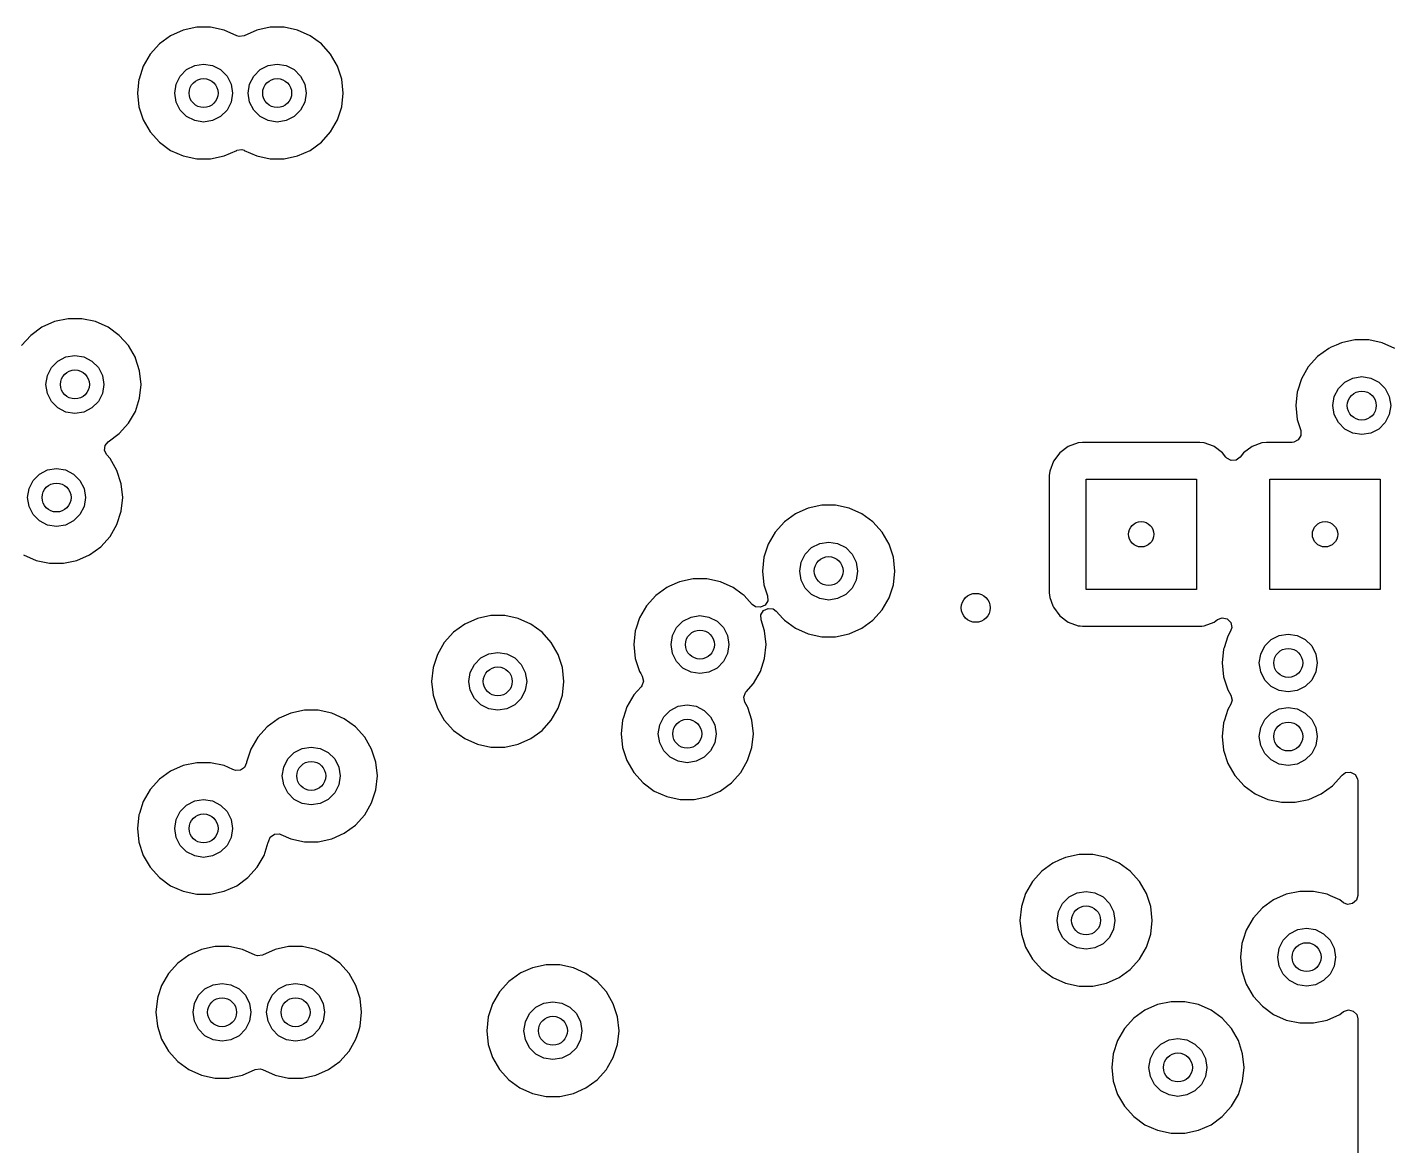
# Model space of a CAD drawing. Extents: x -2.18 to 1.8, y 0.44 to 2.81.
# Drawn here: x -0.276 to 0.467, y 1.672 to 2.281 of the extents above; entities that cross this region are included whole.
import ezdxf

# ---------------------------------------------------------------- set-up
doc = ezdxf.new("R2010")
doc.units = 0
doc.header["$MEASUREMENT"] = 0
doc.layers.add('BLACK', color=7, linetype='CONTINUOUS')

msp = doc.modelspace()

# ---------------------------------------------------------------- linework, layer by layer
at = {"layer": 'BLACK', "linetype": 'CONTINUOUS'}
for p, q in [((-0.18376, 2.28077), (-0.19111, 2.2792)), ((-0.17624, 2.28077), (-0.18376, 2.28077)), ((-0.16889, 2.2792), (-0.17624, 2.28077)), ((-0.14376, 2.28077), (-0.15111, 2.2792)), ((-0.13624, 2.28077), (-0.14376, 2.28077)), ((-0.12889, 2.2792), (-0.13624, 2.28077)), ((-0.19798, 2.27615), (-0.20407, 2.27173)), ((-0.19111, 2.2792), (-0.19798, 2.27615)), ((-0.16202, 2.27615), (-0.16889, 2.2792)), ((-0.16889, 2.2792), (-0.16889, 2.2792)), ((-0.16199, 2.27613), (-0.16202, 2.27615)), ((-0.16074, 2.27577), (-0.16199, 2.27613)), ((-0.15801, 2.27613), (-0.16074, 2.27577)), ((-0.15111, 2.2792), (-0.15801, 2.27613)), ((-0.12202, 2.27615), (-0.12889, 2.2792)), ((-0.12889, 2.2792), (-0.12889, 2.2792)), ((-0.11593, 2.27173), (-0.12202, 2.27615)), ((-0.2091, 2.26614), (-0.21286, 2.25963)), ((-0.20407, 2.27173), (-0.2091, 2.26614)), ((-0.1109, 2.26614), (-0.11593, 2.27173)), ((-0.10714, 2.25963), (-0.1109, 2.26614)), ((-0.21286, 2.25963), (-0.21513, 2.25261)), ((-0.21286, 2.25963), (-0.21286, 2.25963)), ((-0.18926, 2.25774), (-0.18487, 2.25998)), ((-0.18487, 2.25998), (-0.18, 2.26075)), ((-0.18, 2.26075), (-0.17513, 2.25998)), ((-0.17513, 2.25998), (-0.17074, 2.25774)), ((-0.14926, 2.25774), (-0.14487, 2.25998)), ((-0.14487, 2.25998), (-0.14, 2.26075)), ((-0.14, 2.26075), (-0.13513, 2.25998)), ((-0.13513, 2.25998), (-0.13074, 2.25774)), ((-0.10482, 2.25248), (-0.10714, 2.25963)), ((-0.21518, 2.25248), (-0.21596, 2.245)), ((-0.21513, 2.25261), (-0.21518, 2.25248)), ((-0.19498, 2.24987), (-0.19274, 2.25426)), ((-0.19274, 2.25426), (-0.18926, 2.25774)), ((-0.17074, 2.25774), (-0.16726, 2.25426)), ((-0.16726, 2.25426), (-0.16502, 2.24987)), ((-0.15498, 2.24987), (-0.15274, 2.25426)), ((-0.15274, 2.25426), (-0.14926, 2.25774)), ((-0.13074, 2.25774), (-0.12726, 2.25426)), ((-0.12726, 2.25426), (-0.12502, 2.24987)), ((-0.10404, 2.245), (-0.10482, 2.25248)), ((-0.21596, 2.245), (-0.21518, 2.23752)), ((-0.19575, 2.245), (-0.19498, 2.24987)), ((-0.19498, 2.24013), (-0.19575, 2.245)), ((-0.16502, 2.24987), (-0.16425, 2.245)), ((-0.16425, 2.245), (-0.16502, 2.24013)), ((-0.15575, 2.245), (-0.15498, 2.24987)), ((-0.15498, 2.24013), (-0.15575, 2.245)), ((-0.12502, 2.24987), (-0.12425, 2.245)), ((-0.12425, 2.245), (-0.12502, 2.24013)), ((-0.10482, 2.23752), (-0.10404, 2.245)), ((-0.21518, 2.23752), (-0.21518, 2.23752)), ((-0.21518, 2.23752), (-0.21286, 2.23037)), ((-0.19274, 2.23574), (-0.19498, 2.24013)), ((-0.18926, 2.23226), (-0.19274, 2.23574)), ((-0.16726, 2.23574), (-0.17074, 2.23226)), ((-0.16502, 2.24013), (-0.16726, 2.23574)), ((-0.15274, 2.23574), (-0.15498, 2.24013)), ((-0.14926, 2.23226), (-0.15274, 2.23574)), ((-0.12726, 2.23574), (-0.13074, 2.23226)), ((-0.12502, 2.24013), (-0.12726, 2.23574)), ((-0.10714, 2.23037), (-0.10482, 2.23752)), ((-0.21286, 2.23037), (-0.21286, 2.23037)), ((-0.21286, 2.23037), (-0.2091, 2.22386)), ((-0.18487, 2.23002), (-0.18926, 2.23226)), ((-0.18, 2.22925), (-0.18487, 2.23002)), ((-0.17513, 2.23002), (-0.18, 2.22925)), ((-0.17074, 2.23226), (-0.17513, 2.23002)), ((-0.14487, 2.23002), (-0.14926, 2.23226)), ((-0.14, 2.22925), (-0.14487, 2.23002)), ((-0.13513, 2.23002), (-0.14, 2.22925)), ((-0.13074, 2.23226), (-0.13513, 2.23002)), ((-0.1109, 2.22386), (-0.10714, 2.23037)), ((-0.2091, 2.22386), (-0.20407, 2.21827)), ((-0.11593, 2.21827), (-0.1109, 2.22386)), ((-0.20407, 2.21827), (-0.19798, 2.21385)), ((-0.19798, 2.21385), (-0.19111, 2.2108)), ((-0.16889, 2.2108), (-0.16202, 2.21385)), ((-0.16202, 2.21385), (-0.16199, 2.21387)), ((-0.16202, 2.21385), (-0.16202, 2.21385)), ((-0.16199, 2.21387), (-0.15926, 2.21423)), ((-0.15926, 2.21423), (-0.15801, 2.21387)), ((-0.15801, 2.21387), (-0.15798, 2.21385)), ((-0.15798, 2.21385), (-0.15798, 2.21385)), ((-0.15798, 2.21385), (-0.15111, 2.2108)), ((-0.12889, 2.2108), (-0.12202, 2.21385)), ((-0.12202, 2.21385), (-0.11593, 2.21827)), ((-0.19111, 2.2108), (-0.18376, 2.20923)), ((-0.18376, 2.20923), (-0.17624, 2.20923)), ((-0.17624, 2.20923), (-0.16889, 2.2108)), ((-0.16889, 2.2108), (-0.16889, 2.2108)), ((-0.16889, 2.2108), (-0.16889, 2.2108)), ((-0.15111, 2.2108), (-0.15111, 2.2108)), ((-0.15111, 2.2108), (-0.15111, 2.2108)), ((-0.15111, 2.2108), (-0.14376, 2.20923)), ((-0.14376, 2.20923), (-0.13624, 2.20923)), ((-0.13624, 2.20923), (-0.12889, 2.2108)), ((-0.26798, 2.11764), (-0.27407, 2.11322)), ((-0.26111, 2.1207), (-0.26798, 2.11764)), ((-0.25376, 2.12226), (-0.26111, 2.1207)), ((-0.24624, 2.12226), (-0.25376, 2.12226)), ((-0.23889, 2.1207), (-0.24624, 2.12226)), ((-0.23202, 2.11764), (-0.23889, 2.1207)), ((-0.23889, 2.1207), (-0.23889, 2.1207)), ((-0.22593, 2.11322), (-0.23202, 2.11764)), ((-0.27407, 2.11322), (-0.2791, 2.10764)), ((-0.2209, 2.10764), (-0.22593, 2.11322)), ((0.44624, 2.11077), (0.43889, 2.1092)), ((0.45376, 2.11077), (0.44624, 2.11077)), ((0.46111, 2.1092), (0.45376, 2.11077)), ((-0.25487, 2.10147), (-0.25, 2.10224)), ((-0.25, 2.10224), (-0.24513, 2.10147)), ((-0.21714, 2.10112), (-0.2209, 2.10764)), ((0.43202, 2.10615), (0.42593, 2.10173)), ((0.43332, 2.10673), (0.43202, 2.10615)), ((0.43599, 2.10792), (0.43332, 2.10673)), ((0.43889, 2.1092), (0.43599, 2.10792)), ((0.46798, 2.10615), (0.46111, 2.1092)), ((0.46111, 2.1092), (0.46111, 2.1092)), ((-0.26498, 2.09136), (-0.26274, 2.09575)), ((-0.26274, 2.09575), (-0.25926, 2.09924)), ((-0.25926, 2.09924), (-0.25487, 2.10147)), ((-0.24513, 2.10147), (-0.24074, 2.09924)), ((-0.24074, 2.09924), (-0.23726, 2.09575)), ((-0.23726, 2.09575), (-0.23502, 2.09136)), ((-0.21703, 2.10077), (-0.21714, 2.10112)), ((-0.21714, 2.10112), (-0.21714, 2.10112)), ((-0.21714, 2.10112), (-0.21714, 2.10112)), ((-0.21482, 2.09397), (-0.21703, 2.10077)), ((0.4209, 2.09614), (0.41714, 2.08963)), ((0.42593, 2.10173), (0.4209, 2.09614)), ((-0.26575, 2.0865), (-0.26498, 2.09136)), ((-0.23502, 2.09136), (-0.23425, 2.0865)), ((-0.21404, 2.0865), (-0.21482, 2.09397)), ((0.41714, 2.08963), (0.41495, 2.08287)), ((0.41714, 2.08963), (0.41714, 2.08963)), ((0.43726, 2.08426), (0.44074, 2.08774)), ((0.44074, 2.08774), (0.44513, 2.08998)), ((0.44513, 2.08998), (0.45, 2.09075)), ((0.45, 2.09075), (0.45487, 2.08998)), ((0.45487, 2.08998), (0.45926, 2.08774)), ((0.45926, 2.08774), (0.46274, 2.08426)), ((-0.26498, 2.08163), (-0.26575, 2.0865)), ((-0.26274, 2.07724), (-0.26498, 2.08163)), ((-0.23502, 2.08163), (-0.23726, 2.07724)), ((-0.23425, 2.0865), (-0.23502, 2.08163)), ((-0.21482, 2.07902), (-0.21404, 2.0865)), ((0.41482, 2.08248), (0.41404, 2.075)), ((0.41495, 2.08287), (0.41482, 2.08248)), ((0.43425, 2.075), (0.43502, 2.07987)), ((0.43502, 2.07987), (0.43726, 2.08426)), ((0.46274, 2.08426), (0.46498, 2.07987)), ((0.46498, 2.07987), (0.46575, 2.075)), ((-0.25926, 2.07376), (-0.26274, 2.07724)), ((-0.25487, 2.07152), (-0.25926, 2.07376)), ((-0.24074, 2.07376), (-0.24513, 2.07152)), ((-0.23726, 2.07724), (-0.24074, 2.07376)), ((-0.21714, 2.07187), (-0.21482, 2.07902)), ((0.41404, 2.075), (0.41482, 2.06752)), ((0.43502, 2.07013), (0.43425, 2.075)), ((0.46575, 2.075), (0.46498, 2.07013)), ((-0.25, 2.07075), (-0.25487, 2.07152)), ((-0.24513, 2.07152), (-0.25, 2.07075)), ((-0.22593, 2.05977), (-0.2209, 2.06536)), ((-0.2209, 2.06536), (-0.21714, 2.07187)), ((0.41482, 2.06752), (0.41482, 2.06752)), ((0.41482, 2.06752), (0.41681, 2.06141)), ((0.43726, 2.06574), (0.43502, 2.07013)), ((0.44074, 2.06226), (0.43726, 2.06574)), ((0.46274, 2.06574), (0.45926, 2.06226)), ((0.46498, 2.07013), (0.46274, 2.06574)), ((-0.23197, 2.05538), (-0.22593, 2.05977)), ((0.41689, 2.05866), (0.41547, 2.0563)), ((0.41681, 2.06141), (0.41689, 2.05866)), ((0.44513, 2.06002), (0.44074, 2.06226)), ((0.45, 2.05925), (0.44513, 2.06002)), ((0.45487, 2.06002), (0.45, 2.05925)), ((0.45926, 2.06226), (0.45487, 2.06002)), ((-0.23392, 2.05065), (-0.23358, 2.05338)), ((-0.23273, 2.04817), (-0.23392, 2.05065)), ((-0.23358, 2.05338), (-0.23197, 2.05538)), ((0.29031, 2.05275), (0.2857, 2.0493)), ((0.2957, 2.05476), (0.29031, 2.05275)), ((0.29808, 2.05502), (0.2957, 2.05476)), ((0.2957, 2.05476), (0.2957, 2.05476)), ((0.29809, 2.05502), (0.29808, 2.05502)), ((0.36191, 2.05502), (0.29809, 2.05502)), ((0.36192, 2.05502), (0.36191, 2.05502)), ((0.3643, 2.05476), (0.36192, 2.05502)), ((0.36932, 2.05289), (0.3643, 2.05476)), ((0.36969, 2.05275), (0.36932, 2.05289)), ((0.3743, 2.0493), (0.36969, 2.05275)), ((0.39031, 2.05275), (0.3857, 2.0493)), ((0.3957, 2.05476), (0.39031, 2.05275)), ((0.39808, 2.05502), (0.3957, 2.05476)), ((0.3957, 2.05476), (0.3957, 2.05476)), ((0.41216, 2.05502), (0.39808, 2.05502)), ((0.413, 2.05509), (0.41216, 2.05502)), ((0.41547, 2.0563), (0.413, 2.05509)), ((-0.2309, 2.04614), (-0.23273, 2.04817)), ((-0.22714, 2.03963), (-0.2309, 2.04614)), ((0.28225, 2.04469), (0.28024, 2.0393)), ((0.2857, 2.0493), (0.28225, 2.04469)), ((0.37609, 2.04691), (0.3743, 2.0493)), ((0.3743, 2.0493), (0.3743, 2.0493)), ((0.3743, 2.0493), (0.3743, 2.0493)), ((0.37655, 2.04638), (0.37609, 2.04691)), ((0.37896, 2.04507), (0.37655, 2.04638)), ((0.38171, 2.04526), (0.37896, 2.04507)), ((0.38391, 2.04691), (0.38171, 2.04526)), ((0.3857, 2.0493), (0.38391, 2.04691)), ((-0.27274, 2.03426), (-0.26926, 2.03774)), ((-0.26926, 2.03774), (-0.26487, 2.03998)), ((-0.26487, 2.03998), (-0.26, 2.04075)), ((-0.26, 2.04075), (-0.25513, 2.03998)), ((-0.25513, 2.03998), (-0.25074, 2.03774)), ((-0.25074, 2.03774), (-0.24726, 2.03426)), ((-0.22482, 2.03248), (-0.22714, 2.03963)), ((0.28024, 2.0393), (0.27998, 2.03692)), ((0.27998, 2.03692), (0.27998, 1.97308)), ((0.28024, 2.0393), (0.28024, 2.0393)), ((-0.27575, 2.025), (-0.27498, 2.02987)), ((-0.27498, 2.02987), (-0.27274, 2.03426)), ((-0.24726, 2.03426), (-0.24502, 2.02987)), ((-0.24502, 2.02987), (-0.24425, 2.025)), ((-0.22404, 2.025), (-0.22482, 2.03248)), ((0.3, 1.975), (0.3, 2.035)), ((0.3, 2.035), (0.36, 2.035)), ((0.36, 2.035), (0.36, 1.975)), ((0.4, 1.975), (0.4, 2.035)), ((0.4, 2.035), (0.46, 2.035)), ((0.46, 2.035), (0.46, 1.975)), ((-0.27498, 2.02013), (-0.27575, 2.025)), ((-0.24425, 2.025), (-0.24502, 2.02013)), ((-0.22482, 2.01752), (-0.22404, 2.025)), ((0.15624, 2.02077), (0.14889, 2.0192)), ((0.16376, 2.02077), (0.15624, 2.02077)), ((0.17111, 2.0192), (0.16376, 2.02077)), ((-0.27274, 2.01574), (-0.27498, 2.02013)), ((-0.26926, 2.01226), (-0.27274, 2.01574)), ((-0.24726, 2.01574), (-0.25074, 2.01226)), ((-0.24502, 2.02013), (-0.24726, 2.01574)), ((-0.22714, 2.01037), (-0.22482, 2.01752)), ((0.14202, 2.01615), (0.13593, 2.01173)), ((0.14274, 2.01647), (0.14202, 2.01615)), ((0.14889, 2.0192), (0.14274, 2.01647)), ((0.14889, 2.0192), (0.14889, 2.0192)), ((0.17798, 2.01615), (0.17111, 2.0192)), ((0.17111, 2.0192), (0.17111, 2.0192)), ((0.18407, 2.01173), (0.17798, 2.01615)), ((-0.26487, 2.01002), (-0.26926, 2.01226)), ((-0.26, 2.00925), (-0.26487, 2.01002)), ((-0.25513, 2.01002), (-0.26, 2.00925)), ((-0.25074, 2.01226), (-0.25513, 2.01002)), ((-0.2309, 2.00386), (-0.22714, 2.01037)), ((0.1309, 2.00614), (0.12714, 1.99963)), ((0.13593, 2.01173), (0.1309, 2.00614)), ((0.1891, 2.00614), (0.18407, 2.01173)), ((0.19286, 1.99963), (0.1891, 2.00614)), ((-0.24202, 1.99385), (-0.23593, 1.99827)), ((-0.23593, 1.99827), (-0.2309, 2.00386)), ((0.12714, 1.99963), (0.12482, 1.99248)), ((0.12714, 1.99963), (0.12714, 1.99963)), ((0.15074, 1.99774), (0.15513, 1.99998)), ((0.15513, 1.99998), (0.16, 2.00075)), ((0.16, 2.00075), (0.16487, 1.99998)), ((0.16487, 1.99998), (0.16926, 1.99774)), ((0.19518, 1.99248), (0.19286, 1.99963)), ((-0.27798, 1.99385), (-0.27111, 1.9908)), ((-0.27111, 1.9908), (-0.26376, 1.98923)), ((-0.25624, 1.98923), (-0.24889, 1.9908)), ((-0.24889, 1.9908), (-0.24202, 1.99385)), ((0.12482, 1.99248), (0.12404, 1.985)), ((0.12482, 1.99248), (0.12482, 1.99248)), ((0.14502, 1.98987), (0.14726, 1.99426)), ((0.14726, 1.99426), (0.15074, 1.99774)), ((0.16926, 1.99774), (0.17274, 1.99426)), ((0.17274, 1.99426), (0.17498, 1.98987)), ((0.19596, 1.985), (0.19518, 1.99248)), ((-0.26376, 1.98923), (-0.25624, 1.98923)), ((0.12404, 1.985), (0.12482, 1.97752)), ((0.14425, 1.985), (0.14502, 1.98987)), ((0.14502, 1.98013), (0.14425, 1.985)), ((0.17498, 1.98987), (0.17575, 1.985)), ((0.17575, 1.985), (0.17498, 1.98013)), ((0.19518, 1.97752), (0.19596, 1.985)), ((0.07202, 1.97615), (0.06593, 1.97173)), ((0.07346, 1.97679), (0.07202, 1.97615)), ((0.07889, 1.9792), (0.07346, 1.97679)), ((0.08624, 1.98077), (0.07889, 1.9792)), ((0.07889, 1.9792), (0.07889, 1.9792)), ((0.09376, 1.98077), (0.08624, 1.98077)), ((0.10111, 1.9792), (0.09376, 1.98077)), ((0.10798, 1.97615), (0.10111, 1.9792)), ((0.10111, 1.9792), (0.10111, 1.9792)), ((0.11303, 1.97248), (0.10798, 1.97615)), ((0.12482, 1.97752), (0.12482, 1.97752)), ((0.12482, 1.97752), (0.12674, 1.97161)), ((0.14726, 1.97574), (0.14502, 1.98013)), ((0.15074, 1.97226), (0.14726, 1.97574)), ((0.17274, 1.97574), (0.16926, 1.97226)), ((0.17498, 1.98013), (0.17274, 1.97574)), ((0.19286, 1.97037), (0.19518, 1.97752)), ((0.06593, 1.97173), (0.0609, 1.96614)), ((0.11407, 1.97173), (0.11303, 1.97248)), ((0.11847, 1.96683), (0.11407, 1.97173)), ((0.12682, 1.96886), (0.1254, 1.9665)), ((0.12674, 1.97161), (0.12682, 1.96886)), ((0.15513, 1.97002), (0.15074, 1.97226)), ((0.16, 1.96925), (0.15513, 1.97002)), ((0.16487, 1.97002), (0.16, 1.96925)), ((0.16926, 1.97226), (0.16487, 1.97002)), ((0.1891, 1.96386), (0.19286, 1.97037)), ((0.27998, 1.97308), (0.28024, 1.9707)), ((0.28024, 1.9707), (0.28024, 1.9707)), ((0.28024, 1.9707), (0.28194, 1.96614)), ((0.36, 1.975), (0.3, 1.975)), ((0.46, 1.975), (0.4, 1.975)), ((0.0609, 1.96614), (0.05714, 1.95963)), ((0.1202, 1.9656), (0.11847, 1.96683)), ((0.12293, 1.96529), (0.1202, 1.9656)), ((0.1254, 1.9665), (0.12293, 1.96529)), ((0.12318, 1.96114), (0.1246, 1.9635)), ((0.12326, 1.95839), (0.12318, 1.96114)), ((0.1246, 1.9635), (0.12707, 1.96471)), ((0.12707, 1.96471), (0.1298, 1.9644)), ((0.1298, 1.9644), (0.13153, 1.96317)), ((0.13153, 1.96317), (0.1351, 1.9592)), ((0.18407, 1.95827), (0.1891, 1.96386)), ((0.28194, 1.96614), (0.28225, 1.96531)), ((0.28225, 1.96531), (0.2857, 1.9607)), ((-0.03798, 1.95615), (-0.04407, 1.95173)), ((-0.03111, 1.9592), (-0.03798, 1.95615)), ((-0.02376, 1.96077), (-0.03111, 1.9592)), ((-0.01624, 1.96077), (-0.02376, 1.96077)), ((-0.00889, 1.9592), (-0.01624, 1.96077)), ((-0.00202, 1.95615), (-0.00889, 1.9592)), ((-0.00889, 1.9592), (-0.00889, 1.9592)), ((0.00407, 1.95173), (-0.00202, 1.95615)), ((0.05527, 1.95385), (0.05482, 1.95248)), ((0.05714, 1.95963), (0.05527, 1.95385)), ((0.05714, 1.95963), (0.05714, 1.95963)), ((0.07502, 1.94987), (0.07726, 1.95426)), ((0.07726, 1.95426), (0.08074, 1.95774)), ((0.08074, 1.95774), (0.08513, 1.95998)), ((0.08513, 1.95998), (0.09, 1.96075)), ((0.09, 1.96075), (0.09487, 1.95998)), ((0.09487, 1.95998), (0.09926, 1.95774)), ((0.09926, 1.95774), (0.10274, 1.95426)), ((0.10274, 1.95426), (0.10498, 1.94987)), ((0.12518, 1.95248), (0.12326, 1.95839)), ((0.1351, 1.9592), (0.13593, 1.95827)), ((0.13593, 1.95827), (0.14202, 1.95385)), ((0.14202, 1.95385), (0.14889, 1.9508)), ((0.17111, 1.9508), (0.17798, 1.95385)), ((0.17798, 1.95385), (0.18407, 1.95827)), ((0.2857, 1.9607), (0.29031, 1.95725)), ((0.29031, 1.95725), (0.2957, 1.95524)), ((0.2957, 1.95524), (0.29677, 1.95512)), ((0.29677, 1.95512), (0.29808, 1.95498)), ((0.29808, 1.95498), (0.29809, 1.95498)), ((0.29809, 1.95498), (0.36191, 1.95498)), ((0.36191, 1.95498), (0.36192, 1.95498)), ((0.36192, 1.95498), (0.36298, 1.95509)), ((0.36298, 1.95509), (0.3643, 1.95524)), ((0.3643, 1.95524), (0.36969, 1.95725)), ((0.36969, 1.95725), (0.37151, 1.95861)), ((0.37151, 1.95861), (0.37409, 1.95957)), ((0.37409, 1.95957), (0.37678, 1.95899)), ((0.37678, 1.95899), (0.37872, 1.95704)), ((0.37931, 1.95435), (0.37866, 1.95226)), ((0.37872, 1.95704), (0.37931, 1.95435)), ((-0.0491, 1.94614), (-0.05286, 1.93963)), ((-0.04407, 1.95173), (-0.0491, 1.94614)), ((0.0091, 1.94614), (0.00407, 1.95173)), ((0.01286, 1.93963), (0.0091, 1.94614)), ((0.05482, 1.95248), (0.05404, 1.945)), ((0.07425, 1.945), (0.07502, 1.94987)), ((0.10498, 1.94987), (0.10575, 1.945)), ((0.12596, 1.945), (0.12518, 1.95248)), ((0.14889, 1.9508), (0.15624, 1.94923)), ((0.15624, 1.94923), (0.16376, 1.94923)), ((0.16376, 1.94923), (0.17111, 1.9508)), ((0.37714, 1.94963), (0.37508, 1.94327)), ((0.37866, 1.95226), (0.37714, 1.94963)), ((0.37714, 1.94963), (0.37714, 1.94963)), ((0.39726, 1.94426), (0.40074, 1.94774)), ((0.40074, 1.94774), (0.40513, 1.94998)), ((0.40513, 1.94998), (0.41, 1.95075)), ((0.41, 1.95075), (0.41487, 1.94998)), ((0.41487, 1.94998), (0.41926, 1.94774)), ((0.41926, 1.94774), (0.42274, 1.94426)), ((-0.05286, 1.93963), (-0.05518, 1.93248)), ((-0.05286, 1.93963), (-0.05286, 1.93963)), ((-0.02926, 1.93774), (-0.02487, 1.93998)), ((-0.02487, 1.93998), (-0.02, 1.94075)), ((-0.02, 1.94075), (-0.01513, 1.93998)), ((-0.01513, 1.93998), (-0.01074, 1.93774)), ((0.01518, 1.93248), (0.01286, 1.93963)), ((0.05404, 1.945), (0.05482, 1.93752)), ((0.07502, 1.94013), (0.07425, 1.945)), ((0.07726, 1.93574), (0.07502, 1.94013)), ((0.10498, 1.94013), (0.10274, 1.93574)), ((0.10575, 1.945), (0.10498, 1.94013)), ((0.12518, 1.93752), (0.12596, 1.945)), ((0.37482, 1.94248), (0.37404, 1.935)), ((0.37508, 1.94327), (0.37482, 1.94248)), ((0.39425, 1.935), (0.39502, 1.93987)), ((0.39502, 1.93987), (0.39726, 1.94426)), ((0.42274, 1.94426), (0.42498, 1.93987)), ((0.42498, 1.93987), (0.42575, 1.935)), ((-0.05518, 1.93248), (-0.05596, 1.925)), ((-0.05518, 1.93248), (-0.05518, 1.93248)), ((-0.03498, 1.92987), (-0.03274, 1.93426)), ((-0.03274, 1.93426), (-0.02926, 1.93774)), ((-0.01074, 1.93774), (-0.00726, 1.93426)), ((-0.00726, 1.93426), (-0.00502, 1.92987)), ((0.01596, 1.925), (0.01518, 1.93248)), ((0.05482, 1.93752), (0.05482, 1.93752)), ((0.05482, 1.93752), (0.05714, 1.93037)), ((0.08074, 1.93226), (0.07726, 1.93574)), ((0.08513, 1.93002), (0.08074, 1.93226)), ((0.09926, 1.93226), (0.09487, 1.93002)), ((0.10274, 1.93574), (0.09926, 1.93226)), ((0.12286, 1.93037), (0.12518, 1.93752)), ((0.37404, 1.935), (0.37482, 1.92752)), ((0.39502, 1.93013), (0.39425, 1.935)), ((0.42575, 1.935), (0.42498, 1.93013)), ((-0.05596, 1.925), (-0.05518, 1.91752)), ((-0.03575, 1.925), (-0.03498, 1.92987)), ((-0.03498, 1.92013), (-0.03575, 1.925)), ((-0.00502, 1.92987), (-0.00425, 1.925)), ((-0.00425, 1.925), (-0.00502, 1.92013)), ((0.01518, 1.91752), (0.01596, 1.925)), ((0.05714, 1.93037), (0.05714, 1.93037)), ((0.05714, 1.93037), (0.05782, 1.9292)), ((0.05782, 1.9292), (0.05861, 1.92783)), ((0.05926, 1.92516), (0.05836, 1.92256)), ((0.05861, 1.92783), (0.05926, 1.92516)), ((0.09, 1.92925), (0.08513, 1.93002)), ((0.09487, 1.93002), (0.09, 1.92925)), ((0.11506, 1.91937), (0.1191, 1.92386)), ((0.1191, 1.92386), (0.12286, 1.93037)), ((0.37482, 1.92752), (0.37482, 1.92752)), ((0.37482, 1.92752), (0.37714, 1.92037)), ((0.39726, 1.92574), (0.39502, 1.93013)), ((0.40074, 1.92226), (0.39726, 1.92574)), ((0.42274, 1.92574), (0.41926, 1.92226)), ((0.42498, 1.93013), (0.42274, 1.92574)), ((-0.05518, 1.91752), (-0.05518, 1.91752)), ((-0.05518, 1.91752), (-0.05286, 1.91037)), ((-0.03274, 1.91574), (-0.03498, 1.92013)), ((-0.00502, 1.92013), (-0.00726, 1.91574)), ((0.01286, 1.91037), (0.01518, 1.91752)), ((0.05397, 1.91764), (0.05022, 1.91112)), ((0.05801, 1.92212), (0.05397, 1.91764)), ((0.05836, 1.92256), (0.05801, 1.92212)), ((0.11381, 1.91634), (0.11471, 1.91894)), ((0.11446, 1.91367), (0.11381, 1.91634)), ((0.11471, 1.91894), (0.11506, 1.91937)), ((0.37714, 1.92037), (0.37714, 1.92037)), ((0.37714, 1.92037), (0.37884, 1.91744)), ((0.37884, 1.91744), (0.37949, 1.91477)), ((0.40513, 1.92002), (0.40074, 1.92226)), ((0.41, 1.91925), (0.40513, 1.92002)), ((0.41487, 1.92002), (0.41, 1.91925)), ((0.41926, 1.92226), (0.41487, 1.92002)), ((-0.12522, 1.90931), (-0.13257, 1.90775)), ((-0.1177, 1.90931), (-0.12522, 1.90931)), ((-0.11034, 1.90775), (-0.1177, 1.90931)), ((-0.05286, 1.91037), (-0.05286, 1.91037)), ((-0.05286, 1.91037), (-0.0491, 1.90386)), ((-0.02926, 1.91226), (-0.03274, 1.91574)), ((-0.02487, 1.91002), (-0.02926, 1.91226)), ((-0.02, 1.90925), (-0.02487, 1.91002)), ((-0.01513, 1.91002), (-0.02, 1.90925)), ((-0.01074, 1.91226), (-0.01513, 1.91002)), ((-0.00726, 1.91574), (-0.01074, 1.91226)), ((0.0091, 1.90386), (0.01286, 1.91037)), ((0.05022, 1.91112), (0.04835, 1.90539)), ((0.05022, 1.91112), (0.05022, 1.91112)), ((0.07033, 1.90575), (0.07381, 1.90924)), ((0.07381, 1.90924), (0.0782, 1.91147)), ((0.0782, 1.91147), (0.08307, 1.91224)), ((0.08307, 1.91224), (0.08794, 1.91147)), ((0.08794, 1.91147), (0.09233, 1.90924)), ((0.09233, 1.90924), (0.09581, 1.90575)), ((0.11593, 1.91112), (0.11446, 1.91367)), ((0.11606, 1.9107), (0.11593, 1.91112)), ((0.11593, 1.91112), (0.11593, 1.91112)), ((0.11593, 1.91112), (0.11593, 1.91112)), ((0.11825, 1.90397), (0.11606, 1.9107)), ((0.37714, 1.90963), (0.37527, 1.90385)), ((0.37884, 1.91256), (0.37714, 1.90963)), ((0.37714, 1.90963), (0.37714, 1.90963)), ((0.37949, 1.91477), (0.37884, 1.91256)), ((0.40074, 1.90774), (0.40513, 1.90998)), ((0.40513, 1.90998), (0.41, 1.91075)), ((0.41, 1.91075), (0.41487, 1.90998)), ((0.41487, 1.90998), (0.41926, 1.90774)), ((-0.13944, 1.90469), (-0.14552, 1.90027)), ((-0.13889, 1.90493), (-0.13944, 1.90469)), ((-0.13257, 1.90775), (-0.13889, 1.90493)), ((-0.13257, 1.90775), (-0.13257, 1.90775)), ((-0.10347, 1.90469), (-0.11034, 1.90775)), ((-0.11034, 1.90775), (-0.11034, 1.90775)), ((-0.09739, 1.90027), (-0.10347, 1.90469)), ((-0.0491, 1.90386), (-0.04407, 1.89827)), ((0.00407, 1.89827), (0.0091, 1.90386)), ((0.04789, 1.90397), (0.04711, 1.8965)), ((0.04835, 1.90539), (0.04789, 1.90397)), ((0.06809, 1.90136), (0.07033, 1.90575)), ((0.09581, 1.90575), (0.09805, 1.90136)), ((0.11904, 1.8965), (0.11825, 1.90397)), ((0.37482, 1.90248), (0.37404, 1.895)), ((0.37527, 1.90385), (0.37482, 1.90248)), ((0.39502, 1.89987), (0.39726, 1.90426)), ((0.39726, 1.90426), (0.40074, 1.90774)), ((0.41926, 1.90774), (0.42274, 1.90426)), ((0.42274, 1.90426), (0.42498, 1.89987)), ((-0.15055, 1.89468), (-0.15431, 1.88817)), ((-0.14552, 1.90027), (-0.15055, 1.89468)), ((-0.09236, 1.89468), (-0.09739, 1.90027)), ((-0.0886, 1.88817), (-0.09236, 1.89468)), ((-0.04407, 1.89827), (-0.03798, 1.89385)), ((-0.00202, 1.89385), (0.00162, 1.8965)), ((0.00162, 1.8965), (0.00407, 1.89827)), ((0.04711, 1.8965), (0.04789, 1.88902)), ((0.06732, 1.8965), (0.06809, 1.90136)), ((0.06809, 1.89163), (0.06732, 1.8965)), ((0.09805, 1.90136), (0.09882, 1.8965)), ((0.09882, 1.8965), (0.09805, 1.89163)), ((0.11825, 1.88902), (0.11904, 1.8965)), ((0.37404, 1.895), (0.37482, 1.88752)), ((0.39425, 1.895), (0.39502, 1.89987)), ((0.39502, 1.89013), (0.39425, 1.895)), ((0.42498, 1.89987), (0.42575, 1.895)), ((0.42575, 1.895), (0.42498, 1.89013)), ((-0.15431, 1.88817), (-0.15664, 1.88102)), ((-0.15431, 1.88817), (-0.15431, 1.88817)), ((-0.13071, 1.88628), (-0.12632, 1.88852)), ((-0.12632, 1.88852), (-0.12146, 1.88929)), ((-0.12146, 1.88929), (-0.11659, 1.88852)), ((-0.11659, 1.88852), (-0.1122, 1.88628)), ((-0.08628, 1.88102), (-0.0886, 1.88817)), ((-0.03798, 1.89385), (-0.03111, 1.8908)), ((-0.03111, 1.8908), (-0.02376, 1.88923)), ((-0.02376, 1.88923), (-0.01624, 1.88923)), ((-0.01624, 1.88923), (-0.00889, 1.8908)), ((-0.00889, 1.8908), (-0.00202, 1.89385)), ((0.04789, 1.88902), (0.04789, 1.88902)), ((0.04789, 1.88902), (0.05022, 1.88187)), ((0.07033, 1.88724), (0.06809, 1.89163)), ((0.07381, 1.88376), (0.07033, 1.88724)), ((0.09581, 1.88724), (0.09233, 1.88376)), ((0.09805, 1.89163), (0.09581, 1.88724)), ((0.11593, 1.88187), (0.11825, 1.88902)), ((0.37482, 1.88752), (0.37482, 1.88752)), ((0.37482, 1.88752), (0.37714, 1.88037)), ((0.39726, 1.88574), (0.39502, 1.89013)), ((0.42498, 1.89013), (0.42274, 1.88574)), ((-0.19111, 1.8792), (-0.19798, 1.87615)), ((-0.18376, 1.88077), (-0.19111, 1.8792)), ((-0.17624, 1.88077), (-0.18376, 1.88077)), ((-0.16889, 1.8792), (-0.17624, 1.88077)), ((-0.16414, 1.87709), (-0.16889, 1.8792)), ((-0.16889, 1.8792), (-0.16889, 1.8792)), ((-0.15666, 1.88076), (-0.15771, 1.87821)), ((-0.15664, 1.88102), (-0.15666, 1.88076)), ((-0.15664, 1.88102), (-0.15664, 1.88102)), ((-0.13643, 1.87841), (-0.1342, 1.8828)), ((-0.1342, 1.8828), (-0.13071, 1.88628)), ((-0.1122, 1.88628), (-0.10872, 1.8828)), ((-0.10872, 1.8828), (-0.10648, 1.87841)), ((-0.08549, 1.87354), (-0.08628, 1.88102)), ((0.05022, 1.88187), (0.05022, 1.88187)), ((0.05022, 1.88187), (0.05397, 1.87536)), ((0.0782, 1.88152), (0.07381, 1.88376)), ((0.08307, 1.88075), (0.0782, 1.88152)), ((0.08794, 1.88152), (0.08307, 1.88075)), ((0.09233, 1.88376), (0.08794, 1.88152)), ((0.11217, 1.87536), (0.11593, 1.88187)), ((0.37714, 1.88037), (0.37714, 1.88037)), ((0.37714, 1.88037), (0.3809, 1.87386)), ((0.40074, 1.88226), (0.39726, 1.88574)), ((0.40513, 1.88002), (0.40074, 1.88226)), ((0.41, 1.87925), (0.40513, 1.88002)), ((0.41487, 1.88002), (0.41, 1.87925)), ((0.41926, 1.88226), (0.41487, 1.88002)), ((0.42274, 1.88574), (0.41926, 1.88226)), ((-0.20407, 1.87173), (-0.2091, 1.86614)), ((-0.19798, 1.87615), (-0.20407, 1.87173)), ((-0.1635, 1.87681), (-0.16414, 1.87709)), ((-0.16271, 1.87653), (-0.1635, 1.87681)), ((-0.15997, 1.87664), (-0.16271, 1.87653)), ((-0.15771, 1.87821), (-0.15997, 1.87664)), ((-0.1372, 1.87354), (-0.13643, 1.87841)), ((-0.13643, 1.86868), (-0.1372, 1.87354)), ((-0.10648, 1.87841), (-0.10571, 1.87354)), ((-0.10571, 1.87354), (-0.10648, 1.86868)), ((-0.08628, 1.86607), (-0.08549, 1.87354)), ((0.05397, 1.87536), (0.05901, 1.86977)), ((0.10714, 1.86977), (0.11217, 1.87536)), ((0.3809, 1.87386), (0.38593, 1.86827)), ((0.43407, 1.86827), (0.4391, 1.87386)), ((0.4391, 1.87386), (0.43927, 1.87405)), ((0.4391, 1.87386), (0.4391, 1.87386)), ((0.43927, 1.87405), (0.43933, 1.874)), ((0.43933, 1.874), (0.4412, 1.87544)), ((0.4412, 1.87544), (0.44394, 1.87568)), ((0.44394, 1.87568), (0.44637, 1.87439)), ((0.44637, 1.87439), (0.44773, 1.872)), ((0.44773, 1.872), (0.44785, 1.87089)), ((-0.2091, 1.86614), (-0.21286, 1.85963)), ((-0.1342, 1.86429), (-0.13643, 1.86868)), ((-0.13071, 1.8608), (-0.1342, 1.86429)), ((-0.10872, 1.86429), (-0.1122, 1.8608)), ((-0.10648, 1.86868), (-0.10872, 1.86429)), ((-0.0886, 1.85892), (-0.08628, 1.86607)), ((0.05901, 1.86977), (0.06509, 1.86535)), ((0.06509, 1.86535), (0.07196, 1.86229)), ((0.09418, 1.86229), (0.10105, 1.86535)), ((0.10105, 1.86535), (0.10714, 1.86977)), ((0.38593, 1.86827), (0.39202, 1.86385)), ((0.42798, 1.86385), (0.43407, 1.86827)), ((0.44785, 1.87089), (0.44785, 1.80856)), ((-0.21286, 1.85963), (-0.21496, 1.85315)), ((-0.21286, 1.85963), (-0.21286, 1.85963)), ((-0.19274, 1.85426), (-0.18926, 1.85774)), ((-0.18926, 1.85774), (-0.18487, 1.85998)), ((-0.18487, 1.85998), (-0.18, 1.86075)), ((-0.18, 1.86075), (-0.17513, 1.85998)), ((-0.17513, 1.85998), (-0.17074, 1.85774)), ((-0.17074, 1.85774), (-0.16726, 1.85426)), ((-0.12632, 1.85857), (-0.13071, 1.8608)), ((-0.12146, 1.8578), (-0.12632, 1.85857)), ((-0.11659, 1.85857), (-0.12146, 1.8578)), ((-0.1122, 1.8608), (-0.11659, 1.85857)), ((-0.09236, 1.8524), (-0.0886, 1.85892)), ((0.07196, 1.86229), (0.07931, 1.86073)), ((0.07931, 1.86073), (0.08683, 1.86073)), ((0.08683, 1.86073), (0.09418, 1.86229)), ((0.39202, 1.86385), (0.39889, 1.8608)), ((0.39889, 1.8608), (0.40624, 1.85923)), ((0.40624, 1.85923), (0.41376, 1.85923)), ((0.41376, 1.85923), (0.42111, 1.8608)), ((0.42111, 1.8608), (0.42798, 1.86385)), ((-0.21518, 1.85248), (-0.21596, 1.845)), ((-0.21496, 1.85315), (-0.21518, 1.85248)), ((-0.19575, 1.845), (-0.19498, 1.84987)), ((-0.19498, 1.84987), (-0.19274, 1.85426)), ((-0.16726, 1.85426), (-0.16502, 1.84987)), ((-0.16502, 1.84987), (-0.16425, 1.845)), ((-0.09739, 1.84682), (-0.09236, 1.8524)), ((-0.21596, 1.845), (-0.21518, 1.83752)), ((-0.19498, 1.84013), (-0.19575, 1.845)), ((-0.16425, 1.845), (-0.16502, 1.84013)), ((-0.14149, 1.8419), (-0.13874, 1.84201)), ((-0.13874, 1.84201), (-0.13795, 1.84174)), ((-0.11034, 1.83934), (-0.10347, 1.8424)), ((-0.10347, 1.8424), (-0.09739, 1.84682)), ((-0.21518, 1.83752), (-0.21518, 1.83752)), ((-0.21518, 1.83752), (-0.21286, 1.83037)), ((-0.19274, 1.83574), (-0.19498, 1.84013)), ((-0.18926, 1.83226), (-0.19274, 1.83574)), ((-0.16726, 1.83574), (-0.17074, 1.83226)), ((-0.16502, 1.84013), (-0.16726, 1.83574)), ((-0.14714, 1.83037), (-0.14482, 1.83752)), ((-0.14482, 1.83752), (-0.14479, 1.83779)), ((-0.14479, 1.83779), (-0.14375, 1.84033)), ((-0.14375, 1.84033), (-0.14149, 1.8419)), ((-0.13795, 1.84174), (-0.13257, 1.83934)), ((-0.13257, 1.83934), (-0.12522, 1.83778)), ((-0.12522, 1.83778), (-0.1177, 1.83778)), ((-0.1177, 1.83778), (-0.11034, 1.83934)), ((-0.21286, 1.83037), (-0.21286, 1.83037)), ((-0.21286, 1.83037), (-0.2091, 1.82386)), ((-0.18487, 1.83002), (-0.18926, 1.83226)), ((-0.18, 1.82925), (-0.18487, 1.83002)), ((-0.17513, 1.83002), (-0.18, 1.82925)), ((-0.17074, 1.83226), (-0.17513, 1.83002)), ((-0.1509, 1.82386), (-0.14714, 1.83037)), ((0.28545, 1.82768), (0.28227, 1.82626)), ((0.28889, 1.8292), (0.28545, 1.82768)), ((0.29624, 1.83077), (0.28889, 1.8292)), ((0.30376, 1.83077), (0.29624, 1.83077)), ((0.31111, 1.8292), (0.30376, 1.83077)), ((0.31798, 1.82615), (0.31111, 1.8292)), ((0.31111, 1.8292), (0.31111, 1.8292)), ((-0.2091, 1.82386), (-0.20407, 1.81827)), ((-0.15593, 1.81827), (-0.1509, 1.82386)), ((0.27593, 1.82173), (0.2709, 1.81614)), ((0.28202, 1.82615), (0.27593, 1.82173)), ((0.28227, 1.82626), (0.28202, 1.82615)), ((0.32407, 1.82173), (0.31798, 1.82615)), ((0.3291, 1.81614), (0.32407, 1.82173)), ((-0.20407, 1.81827), (-0.19798, 1.81385)), ((-0.19798, 1.81385), (-0.19111, 1.8108)), ((-0.16889, 1.8108), (-0.16202, 1.81385)), ((-0.16202, 1.81385), (-0.15593, 1.81827)), ((0.2709, 1.81614), (0.26714, 1.80963)), ((0.33286, 1.80963), (0.3291, 1.81614)), ((-0.19111, 1.8108), (-0.18376, 1.80923)), ((-0.18376, 1.80923), (-0.17624, 1.80923)), ((-0.17624, 1.80923), (-0.16889, 1.8108)), ((0.26714, 1.80963), (0.26482, 1.80248)), ((0.26714, 1.80963), (0.26714, 1.80963)), ((0.28726, 1.80426), (0.29074, 1.80774)), ((0.29074, 1.80774), (0.29513, 1.80998)), ((0.29513, 1.80998), (0.3, 1.81075)), ((0.3, 1.81075), (0.30487, 1.80998)), ((0.30487, 1.80998), (0.30926, 1.80774)), ((0.30926, 1.80774), (0.31274, 1.80426)), ((0.33518, 1.80248), (0.33286, 1.80963)), ((0.40202, 1.80615), (0.39593, 1.80173)), ((0.40889, 1.8092), (0.40202, 1.80615)), ((0.41624, 1.81077), (0.40889, 1.8092)), ((0.42376, 1.81077), (0.41624, 1.81077)), ((0.43111, 1.8092), (0.42376, 1.81077)), ((0.4329, 1.80841), (0.43111, 1.8092)), ((0.43111, 1.8092), (0.43111, 1.8092)), ((0.43798, 1.80615), (0.4329, 1.80841)), ((0.4401, 1.80461), (0.43798, 1.80615)), ((0.44708, 1.80592), (0.445, 1.80411)), ((0.44785, 1.80856), (0.44708, 1.80592)), ((0.26482, 1.80248), (0.26404, 1.795)), ((0.26482, 1.80248), (0.26482, 1.80248)), ((0.28425, 1.795), (0.28502, 1.79987)), ((0.28502, 1.79987), (0.28726, 1.80426)), ((0.31274, 1.80426), (0.31498, 1.79987)), ((0.31498, 1.79987), (0.31575, 1.795)), ((0.33596, 1.795), (0.33518, 1.80248)), ((0.39593, 1.80173), (0.3909, 1.79614)), ((0.44228, 1.80372), (0.4401, 1.80461)), ((0.445, 1.80411), (0.44228, 1.80372)), ((0.26404, 1.795), (0.26482, 1.78752)), ((0.28502, 1.79013), (0.28425, 1.795)), ((0.28726, 1.78574), (0.28502, 1.79013)), ((0.31498, 1.79013), (0.31274, 1.78574)), ((0.31575, 1.795), (0.31498, 1.79013)), ((0.33518, 1.78752), (0.33596, 1.795)), ((0.3909, 1.79614), (0.38714, 1.78963)), ((0.41074, 1.78774), (0.41513, 1.78998)), ((0.41513, 1.78998), (0.42, 1.79075)), ((0.42, 1.79075), (0.42487, 1.78998)), ((0.42487, 1.78998), (0.42926, 1.78774)), ((0.26482, 1.78752), (0.26482, 1.78752)), ((0.26482, 1.78752), (0.26714, 1.78037)), ((0.29074, 1.78226), (0.28726, 1.78574)), ((0.31274, 1.78574), (0.30926, 1.78226)), ((0.33286, 1.78037), (0.33518, 1.78752)), ((0.38551, 1.78461), (0.38482, 1.78248)), ((0.38714, 1.78963), (0.38551, 1.78461)), ((0.38714, 1.78963), (0.38714, 1.78963)), ((0.40502, 1.77987), (0.40726, 1.78426)), ((0.40726, 1.78426), (0.41074, 1.78774)), ((0.42926, 1.78774), (0.43274, 1.78426)), ((0.43274, 1.78426), (0.43498, 1.77987)), ((-0.18798, 1.77615), (-0.19407, 1.77173)), ((-0.18111, 1.7792), (-0.18798, 1.77615)), ((-0.17376, 1.78077), (-0.18111, 1.7792)), ((-0.16624, 1.78077), (-0.17376, 1.78077)), ((-0.15889, 1.7792), (-0.16624, 1.78077)), ((-0.15202, 1.77615), (-0.15889, 1.7792)), ((-0.15889, 1.7792), (-0.15889, 1.7792)), ((-0.15199, 1.77613), (-0.15202, 1.77615)), ((-0.15074, 1.77577), (-0.15199, 1.77613)), ((-0.14801, 1.77613), (-0.15074, 1.77577)), ((-0.14111, 1.7792), (-0.14801, 1.77613)), ((-0.13376, 1.78077), (-0.14111, 1.7792)), ((-0.12624, 1.78077), (-0.13376, 1.78077)), ((-0.11889, 1.7792), (-0.12624, 1.78077)), ((-0.11202, 1.77615), (-0.11889, 1.7792)), ((-0.11889, 1.7792), (-0.11889, 1.7792)), ((-0.10593, 1.77173), (-0.11202, 1.77615)), ((0.26714, 1.78037), (0.26714, 1.78037)), ((0.26714, 1.78037), (0.2709, 1.77386)), ((0.29513, 1.78002), (0.29074, 1.78226)), ((0.3, 1.77925), (0.29513, 1.78002)), ((0.30487, 1.78002), (0.3, 1.77925)), ((0.30926, 1.78226), (0.30487, 1.78002)), ((0.3291, 1.77386), (0.33286, 1.78037)), ((0.38482, 1.78248), (0.38404, 1.775)), ((0.40425, 1.775), (0.40502, 1.77987)), ((0.43498, 1.77987), (0.43575, 1.775)), ((-0.19407, 1.77173), (-0.1991, 1.76614)), ((-0.1009, 1.76614), (-0.10593, 1.77173)), ((-0.00361, 1.76809), (-0.00744, 1.76639)), ((-0.00111, 1.7692), (-0.00361, 1.76809)), ((0.00624, 1.77077), (-0.00111, 1.7692)), ((0.01376, 1.77077), (0.00624, 1.77077)), ((0.02111, 1.7692), (0.01376, 1.77077)), ((0.02798, 1.76615), (0.02111, 1.7692)), ((0.02111, 1.7692), (0.02111, 1.7692)), ((0.2709, 1.77386), (0.27593, 1.76827)), ((0.27593, 1.76827), (0.28202, 1.76385)), ((0.31798, 1.76385), (0.32407, 1.76827)), ((0.32407, 1.76827), (0.3291, 1.77386)), ((0.38404, 1.775), (0.38482, 1.76752)), ((0.40502, 1.77013), (0.40425, 1.775)), ((0.40726, 1.76574), (0.40502, 1.77013)), ((0.43498, 1.77013), (0.43274, 1.76574)), ((0.43575, 1.775), (0.43498, 1.77013)), ((-0.1991, 1.76614), (-0.20286, 1.75963)), ((-0.17487, 1.75998), (-0.17, 1.76075)), ((-0.17, 1.76075), (-0.16513, 1.75998)), ((-0.13487, 1.75998), (-0.13, 1.76075)), ((-0.13, 1.76075), (-0.12513, 1.75998)), ((-0.09714, 1.75963), (-0.1009, 1.76614)), ((-0.01407, 1.76173), (-0.0191, 1.75614)), ((-0.00798, 1.76615), (-0.01407, 1.76173)), ((-0.00744, 1.76639), (-0.00798, 1.76615)), ((0.03407, 1.76173), (0.02798, 1.76615)), ((0.0391, 1.75614), (0.03407, 1.76173)), ((0.28202, 1.76385), (0.28889, 1.7608)), ((0.28889, 1.7608), (0.29624, 1.75923)), ((0.30376, 1.75923), (0.31111, 1.7608)), ((0.31111, 1.7608), (0.31798, 1.76385)), ((0.38482, 1.76752), (0.38482, 1.76752)), ((0.38482, 1.76752), (0.38714, 1.76037)), ((0.38714, 1.76037), (0.38714, 1.76037)), ((0.38714, 1.76037), (0.3909, 1.75386)), ((0.41074, 1.76226), (0.40726, 1.76574)), ((0.41513, 1.76002), (0.41074, 1.76226)), ((0.42926, 1.76226), (0.42487, 1.76002)), ((0.43274, 1.76574), (0.42926, 1.76226)), ((-0.2049, 1.75332), (-0.20518, 1.75248)), ((-0.20286, 1.75963), (-0.2049, 1.75332)), ((-0.20286, 1.75963), (-0.20286, 1.75963)), ((-0.18498, 1.74987), (-0.18274, 1.75426)), ((-0.18274, 1.75426), (-0.17926, 1.75774)), ((-0.17926, 1.75774), (-0.17487, 1.75998)), ((-0.16513, 1.75998), (-0.16074, 1.75774)), ((-0.16074, 1.75774), (-0.15726, 1.75426)), ((-0.15726, 1.75426), (-0.15502, 1.74987)), ((-0.14498, 1.74987), (-0.14274, 1.75426)), ((-0.14274, 1.75426), (-0.13926, 1.75774)), ((-0.13926, 1.75774), (-0.13487, 1.75998)), ((-0.12513, 1.75998), (-0.12074, 1.75774)), ((-0.12074, 1.75774), (-0.11726, 1.75426)), ((-0.11726, 1.75426), (-0.11502, 1.74987)), ((-0.09482, 1.75248), (-0.09714, 1.75963)), ((-0.0191, 1.75614), (-0.02286, 1.74963)), ((0.04286, 1.74963), (0.0391, 1.75614)), ((0.29624, 1.75923), (0.30376, 1.75923)), ((0.3909, 1.75386), (0.39593, 1.74827)), ((0.42, 1.75925), (0.41513, 1.76002)), ((0.42487, 1.76002), (0.42, 1.75925)), ((-0.20518, 1.75248), (-0.20596, 1.745)), ((-0.18575, 1.745), (-0.18498, 1.74987)), ((-0.15502, 1.74987), (-0.15425, 1.745)), ((-0.14575, 1.745), (-0.14498, 1.74987)), ((-0.11502, 1.74987), (-0.11425, 1.745)), ((-0.09404, 1.745), (-0.09482, 1.75248)), ((-0.02286, 1.74963), (-0.02518, 1.74248)), ((-0.02286, 1.74963), (-0.02286, 1.74963)), ((-0.00274, 1.74426), (0.00074, 1.74774)), ((0.00074, 1.74774), (0.00513, 1.74998)), ((0.00513, 1.74998), (0.01, 1.75075)), ((0.01, 1.75075), (0.01487, 1.74998)), ((0.01487, 1.74998), (0.01926, 1.74774)), ((0.01926, 1.74774), (0.02274, 1.74426)), ((0.04518, 1.74248), (0.04286, 1.74963)), ((0.33202, 1.74615), (0.32593, 1.74173)), ((0.33889, 1.7492), (0.33202, 1.74615)), ((0.34624, 1.75077), (0.33889, 1.7492)), ((0.35376, 1.75077), (0.34624, 1.75077)), ((0.36111, 1.7492), (0.35376, 1.75077)), ((0.36798, 1.74615), (0.36111, 1.7492)), ((0.36111, 1.7492), (0.36111, 1.7492)), ((0.37407, 1.74173), (0.36798, 1.74615)), ((0.39593, 1.74827), (0.40202, 1.74385)), ((0.4401, 1.74539), (0.44269, 1.74632)), ((0.44269, 1.74632), (0.44537, 1.7457)), ((0.44537, 1.7457), (0.44729, 1.74372)), ((-0.20596, 1.745), (-0.20518, 1.73752)), ((-0.18498, 1.74013), (-0.18575, 1.745)), ((-0.18274, 1.73574), (-0.18498, 1.74013)), ((-0.15502, 1.74013), (-0.15726, 1.73574)), ((-0.15425, 1.745), (-0.15502, 1.74013)), ((-0.14498, 1.74013), (-0.14575, 1.745)), ((-0.14274, 1.73574), (-0.14498, 1.74013)), ((-0.11502, 1.74013), (-0.11726, 1.73574)), ((-0.11425, 1.745), (-0.11502, 1.74013)), ((-0.09482, 1.73752), (-0.09404, 1.745)), ((-0.02518, 1.74248), (-0.02596, 1.735)), ((-0.02518, 1.74248), (-0.02518, 1.74248)), ((-0.00575, 1.735), (-0.00498, 1.73987)), ((-0.00498, 1.73987), (-0.00274, 1.74426)), ((0.02274, 1.74426), (0.02498, 1.73987)), ((0.02498, 1.73987), (0.02575, 1.735)), ((0.04596, 1.735), (0.04518, 1.74248)), ((0.32593, 1.74173), (0.3209, 1.73614)), ((0.3791, 1.73614), (0.37407, 1.74173)), ((0.40202, 1.74385), (0.40889, 1.7408)), ((0.40889, 1.7408), (0.41624, 1.73923)), ((0.41624, 1.73923), (0.42376, 1.73923)), ((0.42376, 1.73923), (0.43111, 1.7408)), ((0.43111, 1.7408), (0.43798, 1.74385)), ((0.43798, 1.74385), (0.4401, 1.74539)), ((0.44729, 1.74372), (0.44785, 1.74144)), ((0.44785, 1.74144), (0.44785, 1.66565)), ((-0.20518, 1.73752), (-0.20518, 1.73752)), ((-0.20518, 1.73752), (-0.20286, 1.73037)), ((-0.17926, 1.73226), (-0.18274, 1.73574)), ((-0.17487, 1.73002), (-0.17926, 1.73226)), ((-0.16074, 1.73226), (-0.16513, 1.73002)), ((-0.15726, 1.73574), (-0.16074, 1.73226)), ((-0.13926, 1.73226), (-0.14274, 1.73574)), ((-0.13487, 1.73002), (-0.13926, 1.73226)), ((-0.12074, 1.73226), (-0.12513, 1.73002)), ((-0.11726, 1.73574), (-0.12074, 1.73226)), ((-0.09714, 1.73037), (-0.09564, 1.735)), ((-0.09564, 1.735), (-0.09482, 1.73752)), ((-0.02596, 1.735), (-0.02518, 1.72752)), ((-0.00498, 1.73013), (-0.00575, 1.735)), ((0.02575, 1.735), (0.02498, 1.73013)), ((0.04518, 1.72752), (0.04596, 1.735)), ((0.3209, 1.73614), (0.31714, 1.72963)), ((0.34513, 1.72998), (0.35, 1.73075)), ((0.35, 1.73075), (0.35487, 1.72998)), ((0.38286, 1.72963), (0.3791, 1.73614)), ((-0.20286, 1.73037), (-0.20286, 1.73037)), ((-0.20286, 1.73037), (-0.1991, 1.72386)), ((-0.1991, 1.72386), (-0.19407, 1.71827)), ((-0.17, 1.72925), (-0.17487, 1.73002)), ((-0.16513, 1.73002), (-0.17, 1.72925)), ((-0.13, 1.72925), (-0.13487, 1.73002)), ((-0.12513, 1.73002), (-0.13, 1.72925)), ((-0.10593, 1.71827), (-0.1009, 1.72386)), ((-0.1009, 1.72386), (-0.09714, 1.73037)), ((-0.02518, 1.72752), (-0.02518, 1.72752)), ((-0.02518, 1.72752), (-0.02286, 1.72037)), ((-0.00274, 1.72574), (-0.00498, 1.73013)), ((0.00074, 1.72226), (-0.00274, 1.72574)), ((0.02274, 1.72574), (0.01926, 1.72226)), ((0.02498, 1.73013), (0.02274, 1.72574)), ((0.04286, 1.72037), (0.04518, 1.72752)), ((0.31714, 1.72963), (0.31482, 1.72248)), ((0.31714, 1.72963), (0.31714, 1.72963)), ((0.33502, 1.71987), (0.33726, 1.72426)), ((0.33726, 1.72426), (0.34074, 1.72774)), ((0.34074, 1.72774), (0.34513, 1.72998)), ((0.35487, 1.72998), (0.35926, 1.72774)), ((0.35926, 1.72774), (0.36274, 1.72426)), ((0.36274, 1.72426), (0.36498, 1.71987)), ((0.38518, 1.72248), (0.38286, 1.72963)), ((-0.19407, 1.71827), (-0.18798, 1.71385)), ((-0.11202, 1.71385), (-0.10593, 1.71827)), ((-0.02286, 1.72037), (-0.02286, 1.72037)), ((-0.02286, 1.72037), (-0.02286, 1.72037)), ((-0.02286, 1.72037), (-0.0191, 1.71386)), ((0.00513, 1.72002), (0.00074, 1.72226)), ((0.01, 1.71925), (0.00513, 1.72002)), ((0.01487, 1.72002), (0.01, 1.71925)), ((0.01926, 1.72226), (0.01487, 1.72002)), ((0.03975, 1.715), (0.04286, 1.72037)), ((0.31482, 1.72248), (0.31404, 1.715)), ((0.31482, 1.72248), (0.31482, 1.72248)), ((0.33425, 1.715), (0.33502, 1.71987)), ((0.36498, 1.71987), (0.36575, 1.715)), ((0.38596, 1.715), (0.38518, 1.72248)), ((-0.18798, 1.71385), (-0.18111, 1.7108)), ((-0.18111, 1.7108), (-0.17376, 1.70923)), ((-0.17376, 1.70923), (-0.16624, 1.70923)), ((-0.16624, 1.70923), (-0.16438, 1.70963)), ((-0.16438, 1.70963), (-0.15889, 1.7108)), ((-0.15889, 1.7108), (-0.15202, 1.71385)), ((-0.15202, 1.71385), (-0.15199, 1.71387)), ((-0.15202, 1.71385), (-0.15202, 1.71385)), ((-0.15199, 1.71387), (-0.14926, 1.71423)), ((-0.14926, 1.71423), (-0.14801, 1.71387)), ((-0.14801, 1.71387), (-0.14798, 1.71385)), ((-0.14798, 1.71385), (-0.14798, 1.71385)), ((-0.14798, 1.71385), (-0.14111, 1.7108)), ((-0.14111, 1.7108), (-0.14111, 1.7108)), ((-0.14111, 1.7108), (-0.14111, 1.7108)), ((-0.14111, 1.7108), (-0.13376, 1.70923)), ((-0.13376, 1.70923), (-0.12624, 1.70923)), ((-0.12624, 1.70923), (-0.11889, 1.7108)), ((-0.11889, 1.7108), (-0.11202, 1.71385)), ((-0.0191, 1.71386), (-0.01407, 1.70827)), ((-0.01407, 1.70827), (-0.00798, 1.70385)), ((0.02798, 1.70385), (0.03407, 1.70827)), ((0.03407, 1.70827), (0.0391, 1.71386)), ((0.0391, 1.71386), (0.03975, 1.715)), ((0.31404, 1.715), (0.31482, 1.70752)), ((0.33502, 1.71013), (0.33425, 1.715)), ((0.33726, 1.70574), (0.33502, 1.71013)), ((0.36498, 1.71013), (0.36274, 1.70574)), ((0.36575, 1.715), (0.36498, 1.71013)), ((0.38518, 1.70752), (0.38596, 1.715)), ((-0.00798, 1.70385), (-0.00111, 1.7008)), ((0.02111, 1.7008), (0.02798, 1.70385)), ((0.31482, 1.70752), (0.31482, 1.70752)), ((0.31482, 1.70752), (0.31714, 1.70037)), ((0.34074, 1.70226), (0.33726, 1.70574)), ((0.34513, 1.70002), (0.34074, 1.70226)), ((0.35926, 1.70226), (0.35487, 1.70002)), ((0.36274, 1.70574), (0.35926, 1.70226)), ((0.38286, 1.70037), (0.38518, 1.70752)), ((-0.00111, 1.7008), (0.00624, 1.69923)), ((0.00624, 1.69923), (0.01376, 1.69923)), ((0.01376, 1.69923), (0.02111, 1.7008)), ((0.31714, 1.70037), (0.31714, 1.70037)), ((0.31714, 1.70037), (0.3209, 1.69386)), ((0.3209, 1.69386), (0.32593, 1.68827)), ((0.35, 1.69925), (0.34513, 1.70002)), ((0.35487, 1.70002), (0.35, 1.69925)), ((0.37407, 1.68827), (0.3791, 1.69386)), ((0.3791, 1.69386), (0.38286, 1.70037)), ((0.32593, 1.68827), (0.33202, 1.68385)), ((0.36798, 1.68385), (0.37407, 1.68827)), ((0.33202, 1.68385), (0.33889, 1.6808)), ((0.33889, 1.6808), (0.34624, 1.67923)), ((0.34624, 1.67923), (0.35376, 1.67923)), ((0.35376, 1.67923), (0.36111, 1.6808)), ((0.36111, 1.6808), (0.36798, 1.68385))]:
    msp.add_line(p, q, dxfattribs=at)
at = {"layer": 'BLACK'}
for centre, radius in [((-0.18, 2.245), 0.00787), ((-0.14, 2.245), 0.00787), ((-0.25, 2.0865), 0.00787), ((0.45, 2.075), 0.00787), ((-0.26, 2.025), 0.00787), ((0.33, 2.005), 0.00689), ((0.43, 2.005), 0.00689), ((0.16, 1.985), 0.00787), ((0.24, 1.965), 0.00787), ((0.09, 1.945), 0.00787), ((0.41, 1.935), 0.00787), ((-0.02, 1.925), 0.00787), ((0.08307, 1.8965), 0.00787), ((0.41, 1.895), 0.00787), ((-0.12146, 1.87354), 0.00787), ((-0.18, 1.845), 0.00787), ((0.3, 1.795), 0.00787), ((0.42, 1.775), 0.00787), ((-0.17, 1.745), 0.00787), ((-0.13, 1.745), 0.00787), ((0.01, 1.735), 0.00787), ((0.35, 1.715), 0.00787)]:
    msp.add_circle(centre, radius, dxfattribs=at)

doc.saveas('drawing.dxf')
